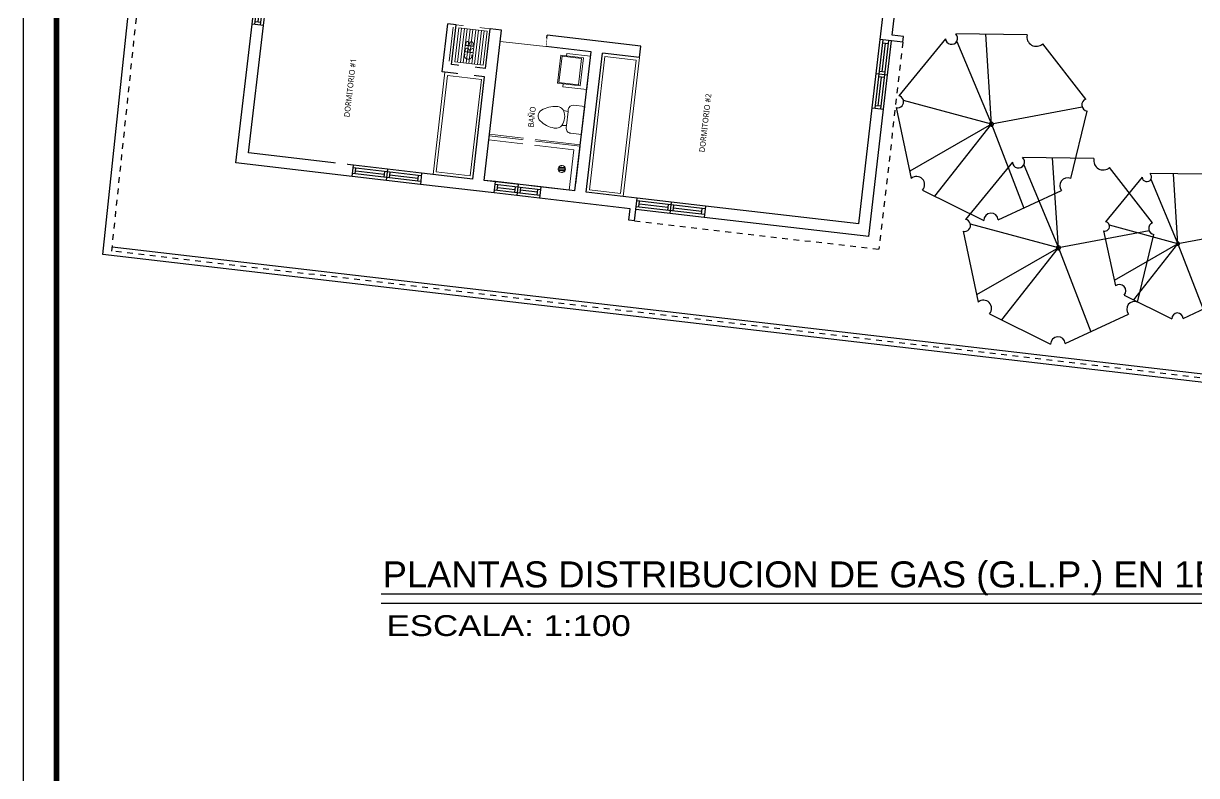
# Model space of a CAD drawing. Header units: feet. Extents: x 1019 to 2236, y -546 to 122.
# Drawn here: x 1053.54 to 1074.06, y -524.57 to -511.4 of the extents above; entities that cross this region are included whole.
import ezdxf

# ---------------------------------------------------------------- set-up
doc = ezdxf.new("R2010")
doc.units = ezdxf.units.FT
doc.header["$LTSCALE"] = 0.05
doc.header["$MEASUREMENT"] = 0
doc.linetypes.add('DASHDOT', pattern=[25.4, 12.7, -6.35, 0, -6.35])
doc.linetypes.add('HIDDEN', pattern=[9.524999999999999, 6.35, -3.175])
for name, color, linetype, lineweight in [('A-WALL', 7, 'Continuous', 25), ('arq-pisos', 251, 'Continuous', 5), ('closet', 8, 'Continuous', 5), ('I-FURN', 8, 'Continuous', 0), ('None', 7, 'Continuous', 5), ('P-SANR-FIXT', 8, 'Continuous', 9)]:
    doc.layers.add(name, color=color, linetype=linetype, lineweight=lineweight)
for name, color, linetype in [('MARCO', 1, 'Continuous'), ('PERT-VENT', 8, 'Continuous'), ('PISO', 8, 'Continuous'), ('SOLAR', 2, 'DASHDOT'), ('textos', 7, 'Continuous'), ('TEXXT', 2, 'Continuous'), ('TXT', 2, 'Continuous'), ('VUELO', 8, 'HIDDEN')]:
    doc.layers.add(name, color=color, linetype=linetype)
doc.layers.add('PLANTS', color=7, linetype='Continuous', true_color=0x005716)
doc.styles.add('ads', font='trebuc.ttf', dxfattribs={"height": 0.14})
doc.styles.add('DAMIAN', font='arial.ttf', dxfattribs={"height": 0.12})

# ---------------------------------------------------------------- blocks, each defined once
blk = doc.blocks.new('ARBOL4')
at = {"layer": 'PLANTS'}
for p, q in [((-0.2152249999999469, 0.439233999999459), (-0.4456980000000215, 0.1737880000000303)), ((-0.1720059999998114, 0.4302120000001821), (-2.842170943040401e-14, -2.842170943040401e-14)), ((0.1899800000000766, 0.4429339999996671), (-0.1577720000000511, 0.4574759999995592)), ((0.4654390000000319, 0.1266879999993478), (0.2585340000000258, 0.409627999999401)), ((-2.842170943040401e-14, -2.842170943040401e-14), (0.3816190000001995, 0.241315999999614)), ((-0.4742929999997898, 0.08768700000015883), (-0.409358999999796, -0.2639520000002733)), ((0.392021000000085, -0.274733000000225), (0.4821400000000438, 0.05578199999942512)), ((-2.842170943040401e-14, -2.842170943040401e-14), (-0.4366259999997339, -0.1162990000002821)), ((-0.3737299999998243, -0.2515890000004504), (-2.842170943040401e-14, -2.842170943040401e-14)), ((-2.842170943040401e-14, -2.842170943040401e-14), (-0.03092599999993695, -0.456175000000286)), ((0.4102560000000892, -0.2078570000003594), (-2.842170943040401e-14, -2.842170943040401e-14)), ((-2.842170943040401e-14, -2.842170943040401e-14), (0.3113290000000859, -0.3563519999998164)), ((-0.3758429999998327, -0.3099650000004033), (-0.04903399999969338, -0.4845290000003217)), ((0.01192100000022833, -0.4854180000002373), (0.3453370000001712, -0.3416919999999948))]:
    blk.add_line(p, q, dxfattribs=at)
for centre, radius, start, end in [((-0.1890739999999198, 0.4564700000000528), 0.031319, 213.3860779999999, 1.840691), ((0.2283990000000529, 0.4348030000000733), 0.03927, 168.050674, 320.127319), ((-0.473469999999935, 0.1352120000001094), 0.047533, 269.007996, 54.24858100000002), ((0.4743880000000615, 0.09137699999971005), 0.036427, 104.220505, 282.2873540000001), ((-2.842170943040401e-14, -2.842170943040401e-14), 0.01, 0, 180), ((-2.842170943040401e-14, -2.842170943040401e-14), 0.01, 180, 0), ((-0.3836719999999616, -0.2804550000001029), 0.030531, 284.858551, 147.280869), ((0.3713179999999454, -0.3100519999998426), 0.04094, 59.622765, 230.608597), ((-0.01854299999970976, -0.4840420000000734), 0.030495, 357.413361, 180.915833)]:
    blk.add_arc(centre, radius, start, end, dxfattribs=at)
blk = doc.blocks.new('A$C7FF54E45')
at = {"layer": 'SOLAR', "linetype": 'Continuous', "ltscale": 0.15}
blk.add_lwpolyline([(66.12439063489487, 33.19073778585782), (34.85326115934302, 30.69303219857058), (7.64207501328726, 28.4957053047721), (3.319787832314888, 28.11882106983016), (3.337749360746864, 28.27095638539677), (7.629523272532112, 28.64517999885947), (34.84118782851991, 30.8425455246751), (66.26041392086577, 33.35208002717455), (68.07844138191501, 13.24573084471501), (60.53048330554344, 11.74891307491532), (47.10206688813489, 9.085955476254487), (34.37258560389824, 6.546204599224227), (24.07346573315488, 4.556692042189896), (22.00701846450744, 4.130631699119592), (9.48062037922141, 1.695746566919575), (-0.01846821274951078, -0.1564250363915347), (-1.382724974519078e-07, 7.571654450089227e-07)], dxfattribs=at)
at = {"layer": 'SOLAR', "ltscale": 0.03}
blk.add_lwpolyline([(3.342090906178328, 28.19605037381348), (7.635799142909406, 28.57044265181576), (34.84722449393146, 30.76778886162284), (66.11763627584796, 33.26543715339218), (67.91689886889199, 13.36661673304383), (60.5013053518505, 11.89604786692011), (47.07280333487989, 9.233073293211948), (34.34368576593803, 6.693394983650723), (24.0440946311177, 4.70379139109), (21.97756189070714, 4.277713425441434), (9.45199902991493, 1.842990644436725), (-1.382724974519078e-07, 7.571654450089227e-07), (3.327512875918927, 28.18425269225123)], dxfattribs=at)
blk = doc.blocks.new('A$C3D6C2CD6')
at = {"layer": 'P-SANR-FIXT'}
for p, q in [((-3.179984275902825e-07, 1.599999850618332), (0.7873996820015918, 1.599999850618275)), ((-3.179986265422485e-07, 0.1015998506180154), (-3.179983991685731e-07, 1.599999850618019)), ((0.7111996820015634, 1.599999850618076), (0.7111996820015634, 0.1015998506178164)), ((0.7873996820015918, -1.493819468123547e-07), (0.7873996820015918, 1.599999850618019)), ((0.8127996820016961, 1.599999850618076), (0.8127996820016392, -1.49382032077483e-07)), ((0.3238664269534297, 0.2274357925590493), (0.3238664269534297, 0.3166165075347465)), ((0.3327406119011584, 0.3166165075347749), (0.3327406119012153, 0.2274357925591346)), ((0.3511625895275756, 0.2274357925591062), (0.3511625895275188, 0.3166165075348317)), ((0.3600367744753612, 0.3166165075346612), (0.3600367744753044, 0.2274357925590209)), ((0.3784587521018352, 0.2274357925592483), (0.3784587521017784, 0.3166165075347465)), ((0.3873329370497913, 0.3166165075347465), (0.3873329370496776, 0.227435792559163)), ((0.7111996820015634, 0.1015998506178164), (-3.179986265422485e-07, 0.1015998506180154)), ((-3.179986265422485e-07, -1.493816910169699e-07), (0.787399682001535, -1.493817194386793e-07)), ((0.1237996820014473, -1.493822594511585e-07), (0.787399682001535, -1.49382231029449e-07)), ((0.8127996820016961, -1.493821457643207e-07), (0.787399682001535, -1.49382231029449e-07)), ((0.8127996820016392, -1.493818047038076e-07), (0.787399682001535, -1.493817194386793e-07))]:
    blk.add_line(p, q, dxfattribs=at)
for centre, radius, start, end in [((0.3555996820015253, 0.2720261500469974), 0.06350000000000014, 89.99999999999675, 269.9999999999968), ((0.3555996820015253, 0.2720261500469974), 0.06349999999999992, 89.99999999999675, 269.9999999999968), ((0.3283035194272657, 0.3166165075346612), 0.00443709247390396, 359.9999999999935, 179.9999999999919), ((0.3283035194272657, 0.227435792559163), 0.004437092473903958, 179.9999999999919, 359.9999999999935), ((0.3555996820016389, 0.316616507534718), 0.00443709247390396, 359.9999999999935, 179.9999999999919), ((0.3555996820014684, 0.227435792559163), 0.004437092473903963, 179.9999999999919, 359.9999999999935), ((0.3555996820015253, 0.2720261500469974), 0.06350000000000013, 269.9999999999968, 89.99999999999675), ((0.3555996820015253, 0.2720261500469974), 0.06349999999999995, 269.9999999999968, 89.99999999999675), ((0.3828958445757848, 0.3166165075347749), 0.004437092473903962, 359.9999999999935, 179.9999999999919), ((0.3828958445757848, 0.2274357925592199), 0.004437092473903967, 179.9999999999919, 359.9999999999935)]:
    blk.add_arc(centre, radius, start, end, dxfattribs=at)
blk = doc.blocks.new('bath_sink_6127 - bath_sink_6127-V2-Nivel 1')
at = {"layer": 'I-FURN'}
for p, q in [((0.2932721242284484, 0.2973634196449613), (-0.1268150819034933, 0.2973634196449627)), ((-0.1268150819034933, 0.2973634196449627), (-0.1268150819034946, -0.289999999999918)), ((0.3948721242284947, 0.244197098343593), (-0.00517787577150471, 0.2441970983435943)), ((-0.005177875771504733, 0.2441970983435943), (-0.005177875771505523, -0.2447529016564045)), ((0.02540000000001694, -0.233573350081481), (0.02540000000001694, 0.2330175467686728)), ((0.02540000000001694, 0.2330175467686723), (0.3694721242284942, 0.2330175467686723)), ((0.2932721242284481, 0.2441970983435944), (0.2932721242284484, 0.2973634196449613)), ((0.3694721242284941, 0.2330175467686775), (0.3694721242284941, -0.2335733500814858)), ((0.3948721242284938, -0.2447529016564058), (0.3948721242284947, 0.244197098343593)), ((0.2932721242284472, -0.2899999999999167), (-0.1268150819034946, -0.2899999999999154)), ((-0.005177875771505523, -0.2447529016564045), (0.3948721242284938, -0.2447529016564058)), ((0.3694721242284942, -0.2335733500814807), (0.02540000000001696, -0.2335733500814807)), ((0.2932721242284472, -0.2899999999999167), (0.2932721242284473, -0.2447529016564057))]:
    blk.add_line(p, q, dxfattribs=at)
blk = doc.blocks.new('Toilet_-_Tank_-_3D_4840 - 17_ High_ Seat Not Visible-536545-Nivel 1')
at = {"layer": 'P-SANR-FIXT'}
for p, q in [((0.2476258363328864, 0.4889258363328838), (-0.2476258363328857, 0.4889258363328838)), ((-0.2476258363328857, 0.4889258363328838), (-0.2476258363328857, 0.2984499999999989)), ((0.2476258363328864, 0.2984499999999979), (0.2476258363328864, 0.4889258363328838)), ((-0.1587499999999996, 0.2095741636671119), (-0.1228227001383719, 0.2095741636671119)), ((-0.1228227001383719, 0.209574163667112), (-0.1323182423362183, 0.1269999999999984)), ((-0.1228227001383719, 0.209574163667112), (0.1228227001383716, 0.2095741636671112)), ((0.1323182423362183, 0.1269999999999985), (0.1228227001383717, 0.209574163667112)), ((0.1228227001383716, 0.2095741636671119), (0.1587500000000004, 0.2095741636671119))]:
    blk.add_line(p, q, dxfattribs=at)
for centre, radius, start, end in [((-0.1587499999999996, 0.2984499999999989), 0.08887583633288604, 179.9999999999996, 269.9999999999993), ((0.1587500000000005, 0.2984499999999978), 0.08887583633288583, 269.9999999999992, 359.9999999999994), ((-0.02331864923591017, 0.007910525712840958), 0.1673683974361928, 151.0596079578276, 182.709045809198), ((-0.08273453245117764, 0.04076452774261166), 0.09947412206910106, 119.8980596429818, 151.0596079578277), ((0.0004739876760373714, -0.1039508645836898), 0.2664058524199138, 90.10194035701348, 119.8980596429869), ((-0.0004739876760373714, -0.1039508645836898), 0.2664058524199137, 60.10194035701269, 89.89805964298655), ((0.0827345324511767, 0.04076452774261085), 0.09947412206910214, 28.9403920421724, 60.10194035701792), ((0.02331864923591057, 0.007910525712841026), 0.1673683974361924, 357.2909541908008, 28.9403920421724), ((0.2504921340931855, 0.02086643994664056), 0.4414855271105832, 182.7090458091983, 218.5058436468638), ((-0.2504921340931864, 0.0208664399466408), 0.4414855271105845, 321.4941563531354, 357.2909541908008), ((0.01132314851053924, -0.1694169915572533), 0.1358557053170789, 218.5058436468638, 265.2190295547949), ((-0.01132314851053903, -0.1694169915572534), 0.1358557053170788, 274.780970445204, 321.494156353135)]:
    blk.add_arc(centre, radius, start, end, dxfattribs=at)
blk = doc.blocks.new('A$C72735B25')
at = {"layer": 'PERT-VENT', "extrusion": (-1.278784469221317e-17, -1.317132383339921e-15, -1)}
for p, q in [((5.542845258332818e-07, -1.311699406869593e-07), (5.542842984596064e-07, 1.203204261639257)), ((0.05000055428459405, -1.311699406869593e-07), (0.0500005542845372, 1.203204261639257)), ((0.1000005542845486, 0.6482687319012257), (0.1000005542844917, 1.149373335422865)), ((0.1500005542847305, -1.311699406869593e-07), (0.1500005542845599, 1.203204261639257)), ((0.2000005542845713, -1.311699406869593e-07), (0.2000005542844008, 1.203204261639257)), ((0.1500005542846168, 0.6482687319013394), (0.05000055428465089, 0.6482687319012257)), ((0.2000005542845145, 0.6016020652346015), (5.542846963635384e-07, 0.6016020652346015)), ((0.1500005542846736, 0.5549353985679772), (0.05000055428465089, 0.5549353985680909)), ((0.1000005542846054, 0.04987092830617712), (0.1000005542845486, 0.5549353985680909)), ((0.05000055428436667, 0.04987092830629081), (0.1500005542848442, 0.04987092830617712))]:
    blk.add_line(p, q, dxfattribs=at)
at = {"layer": 'PERT-VENT', "extrusion": (-1.278784469221317e-17, 1.317132383339921e-15, -1)}
blk.add_line((0.05000055428436667, 1.153333202162912), (0.1500005542848442, 1.153333202163026), dxfattribs=at)

msp = doc.modelspace()

# ---------------------------------------------------------------- hatches: boundary and pattern name
at = {"layer": 'arq-pisos'}
h = msp.add_hatch(dxfattribs=at)
h.set_pattern_fill('AR-HBONE', color=256, scale=0.06, angle=90)
h.set_pattern_definition([(135, (856.056444660233, -198.7970369940207), (-0.3394112549695428, 4.742829794065559e-17), [0.72, -0.24]), (225, (855.8867390327329, -198.6273313665207), (-0.3394112549695428, 4.742829794065559e-17), [0.72, -0.24])])
edge = h.paths.add_edge_path()
edge.add_line((1079.730905651275, -513.4924376147842), (1086.907555329312, -513.4832088196675))
edge.add_line((1086.907555329312, -513.4832088196675), (1086.907553472669, -513.4817650260635))
edge.add_line((1086.907553472669, -513.4817650260636), (1095.403642876008, -513.4708395006566))
edge.add_line((1095.403642876008, -513.4708395006564), (1095.59078104905, -514.6147603876553))
edge.add_arc((1096.577662351793, -514.4533128906266), 1.000000000000257, 189.2909241103366, 252.0570126603692)
edge.add_line((1096.269591867249, -515.4046764260609), (1115.307645199016, -521.5695777452976))
edge.add_line((1115.307645199016, -521.5695777452976), (1115.615715683558, -520.61821420987))
edge.add_line((1115.615715683558, -520.6182142098701), (1097.15416385445, -514.6399955735861))
edge.add_line((1097.15416385445, -514.6399955735862), (1102.237326849413, -498.9424972389248))
edge.add_line((1102.237326849413, -498.9424972389248), (1106.806421440341, -500.4220611828057))
edge.add_line((1106.806421440341, -500.4220611828057), (1108.336575379673, -495.6619410333425))
edge.add_line((1108.336575379673, -495.6619410333426), (1107.968778069728, -495.542840929893))
edge.add_line((1107.968778069728, -495.5428409298929), (1107.482353693264, -495.5407848751037))
edge.add_line((1107.482353693264, -495.5407848751038), (1106.2494238637, -499.3482397935317))
edge.add_line((1106.2494238637, -499.3482397935315), (1101.552922467531, -497.8274189854103))
edge.add_line((1101.552922467531, -497.8274189854103), (1097.197880621865, -511.2763802301016))
edge.add_arc((1096.246517086432, -510.9683097455585), 0.9999999999998797, 270.07367932703687, 342.05701266037966, ccw=False)
edge.add_line((1096.247803032925, -511.9683089187288), (1086.442209258073, -511.9809183980824))
edge.add_line((1086.442209258073, -511.9809183980824), (1086.442209258074, -508.8114999156036))
edge.add_line((1086.442209258074, -508.8114999156037), (1084.438136138523, -508.8140770485346))
edge.add_line((1084.438136138523, -508.8140770485345), (1084.442213694378, -511.984934083482))
edge.add_line((1084.442213694378, -511.984934083482), (1079.728974874892, -511.9909950614247))
edge.add_line((1079.728974874893, -511.9909950614247), (1070.167837350125, -505.8130908328842))
edge.add_line((1070.167837350125, -505.8130908328842), (1069.93647251719, -507.7996633369936))
edge.add_line((1069.93647251719, -507.7996633369936), (1078.498197009983, -513.3317994254662))
edge.add_arc((1079.040908580941, -512.4918802920093), 0.9999999999996037, 237.1315812994204, 270.0736793270483)
edge.add_line((1079.042194527434, -513.4918794651794), (1079.730905651275, -513.4924376147842))

# ---------------------------------------------------------------- linework, layer by layer
at = {"layer": 'A-WALL'}
for p, q in [((1068.738495220847, -511.6026127580488), (1068.796336493201, -511.1059690814599)), ((1068.52826979291, -511.6788043493976), (1068.574542759497, -511.2814898485771)), ((1057.252680996102, -513.8389194586679), (1057.535732224543, -511.4085510204582)), ((1057.252680996102, -513.8389194586679), (1057.535732224543, -511.4085510204582)), ((1057.474474729806, -513.6633986915505), (1057.734389474954, -511.4316875037517)), ((1060.861219086021, -512.2456671705485), (1060.959549140019, -511.4013738563023)), ((1061.108542077827, -511.4187262187723), (1060.959549140019, -511.4013738563023)), ((1061.0275643863, -512.1140265952105), (1061.108542077827, -511.4187262187723)), ((1061.596612675832, -514.1434807198905), (1061.90317107947, -511.5112721519464)), ((1061.623536137532, -512.183436045091), (1061.70451382906, -511.4881356686529)), ((1061.90317107947, -511.5112721519464), (1061.70451382906, -511.4881356686529)), ((1062.67466359782, -511.8024753355311), (1062.697800081114, -511.6038180851203)), ((1064.336722397004, -511.7946940722917), (1062.697800081114, -511.6038180851203)), ((1068.925584229611, -511.7250778665478), (1068.937152471257, -511.6257492413423)), ((1063.469292599464, -511.8950212687051), (1062.67466359782, -511.8024753355311)), ((1063.185870679119, -514.3285725862384), (1063.469292599464, -511.8950212687051)), ((1063.38452792953, -514.3517090695318), (1063.667949849875, -511.9181577519986)), ((1064.31358591371, -511.9933513227024), (1063.667949849875, -511.9181577519986)), ((1064.31358591371, -511.9933513227024), (1064.336722397004, -511.7946940722917)), ((1061.623536137532, -512.183436045091), (1061.0275643863, -512.1140265952105)), ((1061.606183775062, -512.3324289828992), (1060.861219086021, -512.2456671705485)), ((1061.397955425421, -514.120344236597), (1061.606183775062, -512.3324289828992)), ((1068.15230193939, -514.9069846685758), (1068.389080201246, -512.8739307311865)), ((1068.327822706508, -515.1287784022801), (1068.587737451656, -512.89706721448)), ((1059.308871416783, -513.8770404701119), (1057.474474729806, -513.6633986915505)), ((1059.285734933489, -514.0756977205227), (1057.252680996102, -513.8389194586679)), ((1061.397955425421, -514.120344236597), (1060.503997798572, -514.0162300617762)), ((1061.770542003287, -514.3650891076429), (1060.480861315278, -514.214887312187)), ((1061.793678486581, -514.1664318572322), (1061.596612675832, -514.1434807198905)), ((1063.185870679119, -514.3285725862384), (1062.591490367549, -514.2593484823097)), ((1064.274961441013, -514.4554128106225), (1063.38452792953, -514.3517090695318)), ((1064.152496332514, -514.6425018193862), (1062.568353884255, -514.4580057327207)), ((1068.15230193939, -514.9069846685758), (1065.470087822802, -514.594602402287)), ((1064.228688410305, -514.8527278620076), (1064.129359785099, -514.8411596203608)), ((1068.327822706508, -515.1287784022801), (1065.446951339508, -514.793259652698))]:
    msp.add_line(p, q, dxfattribs=at)
at = {"layer": 'A-WALL', "extrusion": (1.854588048468723e-15, -8.491321539990833e-16, -1)}
msp.add_line((1057.734389474954, -511.4316875037517), (1057.535732224544, -511.4085510204582), dxfattribs=at)
at = {"layer": 'A-WALL', "extrusion": (1.84750207858995e-15, -8.483068912745708e-16, -1)}
for p, q in [((1068.925584229611, -511.7250778665478), (1068.528269728789, -511.6788048999609)), ((1068.937152471257, -511.6257492413423), (1068.738495220847, -511.6026127580488)), ((1068.389080137125, -512.8739312817498), (1068.587737387536, -512.8970677650433)), ((1068.389080201246, -512.8739307311866), (1068.587737451657, -512.8970672144801))]:
    msp.add_line(p, q, dxfattribs=at)
at = {"layer": 'A-WALL', "extrusion": (1.306810159731764e-15, -1.65071047238498e-16, -1)}
for p, q in [((1060.503997798572, -514.0162300617761), (1060.480861315278, -514.214887312187)), ((1061.770542003287, -514.365089107643), (1061.793678486581, -514.1664318572322)), ((1061.770542003287, -514.365089107643), (1061.793678486581, -514.1664318572322)), ((1064.228688410305, -514.8527278620076), (1064.274961376892, -514.4554133611853)), ((1064.129359785099, -514.8411596203608), (1064.152496268393, -514.64250236995))]:
    msp.add_line(p, q, dxfattribs=at)
at = {"layer": 'A-WALL', "extrusion": (1.306810159731808e-15, -1.650710472381542e-16, -1)}
msp.add_line((1061.770542003288, -514.3650891076434), (1061.793678486582, -514.1664318572325), dxfattribs=at)
at = {"layer": 'closet'}
for p, q in [((1061.70451382906, -511.4881356686529), (1061.108542077827, -511.4187262187723)), ((1064.030163993365, -514.4269026402357), (1064.31358591371, -511.9933513227024)), ((1060.702655048983, -514.0393665450696), (1060.910883398624, -512.2514512913718))]:
    msp.add_line(p, q, dxfattribs=at)
msp.add_lwpolyline([(1063.986283801585, -514.3714542068095), (1064.258137480284, -512.0372315144818), (1063.711830041654, -511.9736061854247), (1063.439976362956, -514.3078288777525)], close=True, dxfattribs=at)
at = {"layer": 'PERT-VENT', "extrusion": (-1.309768817282613e-15, 1.396670665857895e-16, -1)}
msp.add_line((1061.825862361865, -514.3211939997127), (1061.837430603512, -514.2218653745067), dxfattribs=at)
at = {"layer": 'TEXXT', "color": 4}
msp.add_line((1059.79332980316, -521.3861225803213), (1082.966652172428, -521.3861225803213), dxfattribs=at)
at = {"layer": 'TEXXT', "color": 3}
msp.add_line((1059.79332980316, -521.5497241692893), (1083.152195363501, -521.5497241692893), dxfattribs=at)
at = {"layer": 'VUELO', "ltscale": 0.02}
for p in [(1068.925584229611, -511.7250778665478), (1064.228688410305, -514.8527278620076)]:
    msp.add_line(p, (1068.503343409504, -515.3505726865477), dxfattribs=at)

# ---------------------------------------------------------------- block references
for name, p, rotation in [('A$C72735B25', (1057.535732239717, -511.4085508901688), 353.3570126603752), ('A$C72735B25', (1068.389079601735, -512.8739310873401), 353.3570126603752), ('A$C3D6C2CD6', (1063.185870567527, -514.3285722530939), 83.35701266037339)]:
    msp.add_blockref(name, p, dxfattribs=dict(rotation=rotation))
at = {"layer": 'I-FURN', "rotation": 173.3570126603752}
msp.add_blockref('bath_sink_6127 - bath_sink_6127-V2-Nivel 1', (1063.301060140461, -512.2432842805208), dxfattribs=at)
at = {"layer": 'None', "lineweight": 15}
for p, xscale, yscale, zscale, rotation in [((1070.47593482836, -513.1589836638966), 3.487943930335797, 3.487943930335797, 3.487943930335797, 258.7903459937169), ((1071.646314251804, -515.3240353399344), 3.487943930335797, 3.487943930335797, 3.487943930335797, 258.7903459937169), ((1073.73751308241, -515.2534424001062), 2.714450404586404, 2.714450404586404, 2.714450404586404, 258.790345993717)]:
    msp.add_blockref('ARBOL4', p, dxfattribs=dict(at, xscale=xscale, yscale=yscale, zscale=zscale, rotation=rotation))
at = {"layer": 'PISO', "rotation": 168.7903459937089}
msp.add_blockref('A$C7FF54E45', (1126.403486615185, -495.6044171849925), dxfattribs=at)

# ---------------------------------------------------------------- texts
at = {"layer": 'textos', "color": 7, "style": 'DAMIAN', "width": 1.2}
msp.add_text(' ESCALA: 1:100', height=0.364158207, dxfattribs=at).set_placement((1059.718727350488, -522.1216707176646))
at = {"layer": 'textos', "color": 7, "insert": (1059.821503725006, -520.8148049418555), "char_height": 0.45519775875, "width": 24.2667525170009, "attachment_point": 1, "style": 'DAMIAN'}
msp.add_mtext('PLANTAS DISTRIBUCION DE GAS (G.L.P.) EN 1ER NIVEL DE CONJUNTO', dxfattribs=at)

# ---------------------------------------------------------------- next in the draw order: texts
at = {"layer": 'TXT', "width": 2.687999999999999, "attachment_point": 2, "rotation": 83.35701266037233, "style": 'ads', "bg_fill": 2}
for s, insert, char_height in [('CRB', (1061.259749370467, -511.8596480969287), 0.1399999999999999), ('DORMITORIO #1', (1059.202245331803, -512.5183996577553), 0.1), ('BAÑO', (1062.382613639599, -513.027572498422), 0.1), ('DORMITORIO #2', (1065.416353141719, -513.1318456946443), 0.1)]:
    msp.add_mtext(s, dxfattribs=dict(at, insert=insert, char_height=char_height))

# ---------------------------------------------------------------- next in the draw order: hatches: boundary and pattern name
at = {"layer": 'closet'}
h = msp.add_hatch(dxfattribs=at)
h.set_pattern_fill('ANSI31', color=256, scale=0.4, angle=398.3570126603742, style=0)
h.set_pattern_definition([(83.35701266037424, (1061.579655945753, -512.1279876116649), (-0.04966431260271926, 0.005784120823373363), [])])
h.paths.add_polyline_path([(1061.579655945753, -512.1279876116649), (1061.649065395633, -511.5320158604322), (1061.053093644401, -511.4626064105518), (1060.98368419452, -512.0585781617843)])

# ---------------------------------------------------------------- next in the draw order: linework, layer by layer
at = {"layer": 'A-WALL', "extrusion": (1.306810159731764e-15, -1.65071047238498e-16, -1)}
for p, q in [((1059.285734933489, -514.0756977205227), (1059.308871416783, -513.8770404701119)), ((1062.591490367549, -514.2593484823097), (1062.568353884255, -514.4580057327206)), ((1065.470087822802, -514.5946024022863), (1065.446951339508, -514.7932596526972)), ((1065.470087758681, -514.5946029528495), (1065.446951275387, -514.7932602032604))]:
    msp.add_line(p, q, dxfattribs=at)
at = {"layer": 'A-WALL', "extrusion": (1.363563864030997e-15, 4.351228269179525e-16, -1)}
msp.add_line((1062.591490367549, -514.2593484823094), (1062.568353884255, -514.4580057327208), dxfattribs=at)
at = {"layer": 'A-WALL', "extrusion": (1.306810159731808e-15, -1.650710472381542e-16, -1)}
msp.add_line((1062.591490367549, -514.2593484823097), (1062.568353884255, -514.4580057327206), dxfattribs=at)
at = {"layer": 'closet'}
msp.add_line((1062.67466359782, -511.8024753355311), (1061.880034596177, -511.7099294023571), dxfattribs=at)
for points in [[(1061.579655945753, -512.1279876116649), (1061.649065395633, -511.5320158604322), (1061.152422269606, -511.4741746521985), (1061.083012819726, -512.0701464034311)], [(1061.354075233641, -514.0648958031709), (1061.550735341636, -512.3763091746785), (1060.954763590404, -512.306899724798), (1060.758103482409, -513.9954863532904)]]:
    msp.add_lwpolyline(points, close=True, dxfattribs=at)
at = {"layer": 'MARCO'}
msp.add_lwpolyline([(1053.535745227276, -489.9788730901023), (1139.540045227277, -489.9788730901023), (1139.540045227277, -545.9816730901022), (1053.535745227276, -545.9816730901022)], close=True, dxfattribs=at)
at = {"layer": 'MARCO', "const_width": 0.100005}
msp.add_lwpolyline([(1129.976272968819, -490.5576111009111), (1054.114483238085, -490.5576111009111), (1054.114483238085, -545.4029350792936), (1129.976272968819, -545.4029350792936)], close=True, dxfattribs=at)
at = {"layer": 'PERT-VENT', "extrusion": (1.306810159731808e-15, -1.650710472381542e-16, -1)}
for p, q in [((1062.585706246726, -514.3090127949122), (1061.787894365758, -514.2160961698349)), ((1062.591490367549, -514.2593484823096), (1061.793678486582, -514.1664318572324)), ((1062.192584427065, -514.212890169771), (1062.169447943772, -514.4115474201817)), ((1062.568353884255, -514.4580057327206), (1061.770542003288, -514.3650891076435)), ((1062.574138005079, -514.4083414201177), (1061.776326124112, -514.3154247950405)), ((1062.134662826989, -514.3068202822079), (1061.835579763881, -514.2719877740632)), ((1062.140446947813, -514.2571559696052), (1062.128878706166, -514.3564845948105)), ((1062.233153664671, -514.267952995142), (1062.221585423024, -514.3672816203474)), ((1062.530385888149, -514.352907902843), (1062.227369543848, -514.3176173077449)), ((1062.524601767326, -514.402572215446), (1062.536170008972, -514.3032435902401))]:
    msp.add_line(p, q, dxfattribs=at)

# ---------------------------------------------------------------- next in the draw order: block references
at = {"rotation": 83.35701266037339}
for p in [(1060.480861120868, -514.2148878475754), (1065.446951145098, -514.793260188087)]:
    msp.add_blockref('A$C72735B25', p, dxfattribs=at)
at = {"layer": 'P-SANR-FIXT', "rotation": 263.3570126603718}
msp.add_blockref('Toilet_-_Tank_-_3D_4840 - 17_ High_ Seat Not Visible-536545-Nivel 1', (1062.843858442059, -513.038750089585), dxfattribs=at)

doc.saveas('drawing.dxf')
